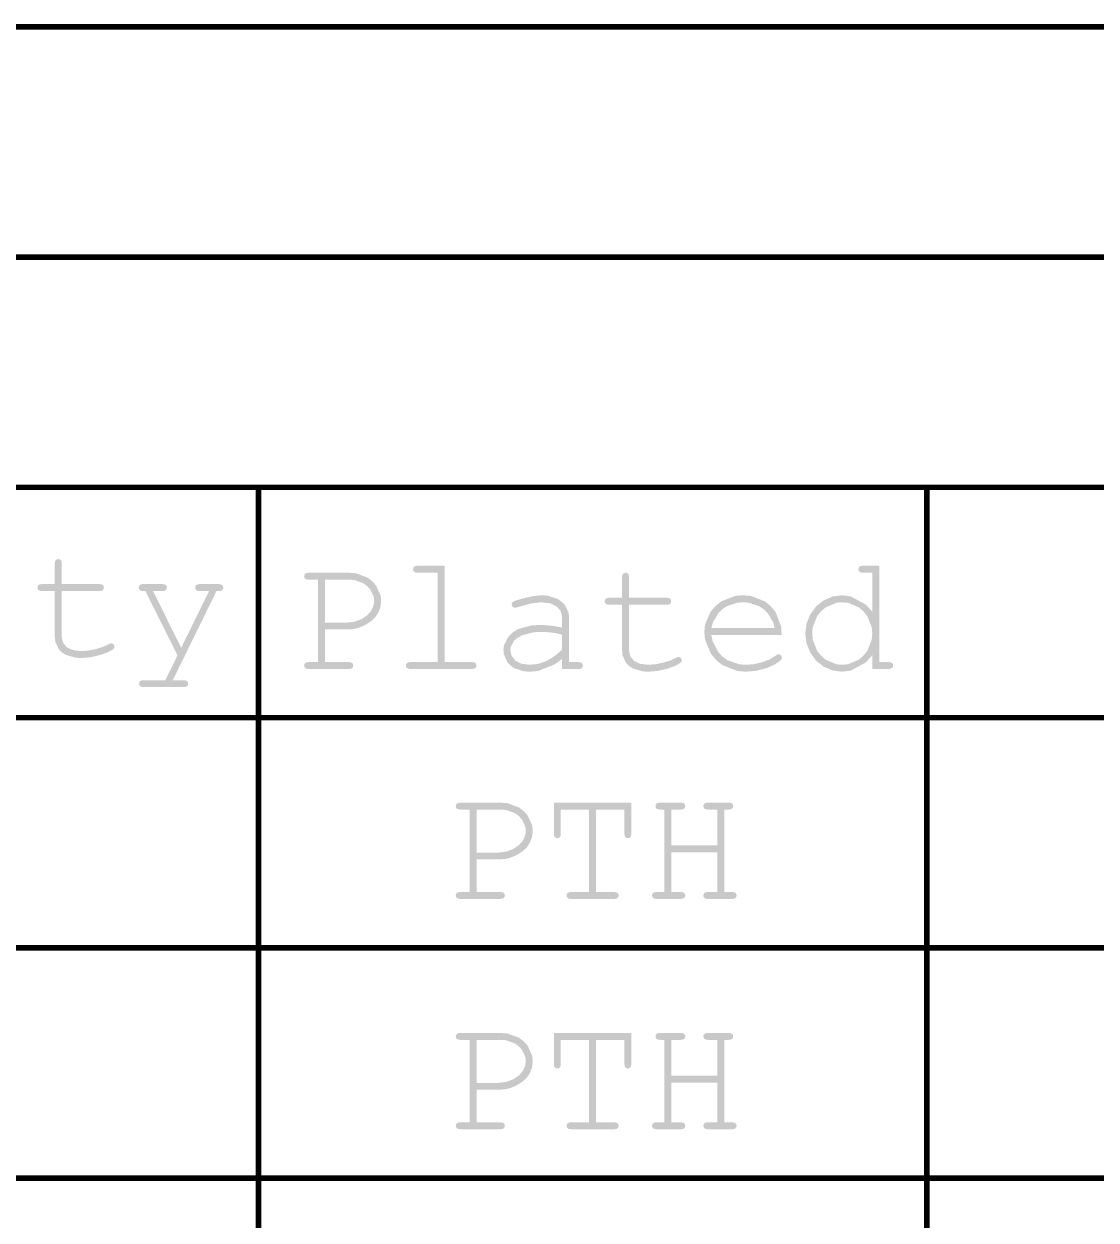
# Model space of a CAD drawing. Extents: x -3 to 268, y -4 to 76.
# Drawn here: x 150.25 to 169.34, y 54.39 to 75.69 of the extents above; entities that cross this region are included whole.
import ezdxf

# ---------------------------------------------------------------- set-up
doc = ezdxf.new("R2010")
doc.units = 0
doc.layers.add('DRILL_SYMBOLS', color=255, linetype='CONTINUOUS')

msp = doc.modelspace()

# ---------------------------------------------------------------- hatches: boundary and pattern name
at = {"layer": 'DRILL_SYMBOLS'}
for points in [[(150.924972, 65.715501), (151.592941, 65.715501), (151.630661, 65.711107), (151.655929, 65.697923), (151.670212, 65.677781), (151.674972, 65.652513), (151.670212, 65.628343), (151.655929, 65.608568), (151.630661, 65.595384), (151.592941, 65.590989), (150.924972, 65.590989), (150.924972, 64.772142), (150.946396, 64.673997), (151.010666, 64.593431), (151.116317, 64.539598), (151.261886, 64.521654), (151.391525, 64.530992), (151.531418, 64.559007), (151.660324, 64.598741), (151.757004, 64.643236), (151.783737, 64.657518), (151.805343, 64.662279), (151.827316, 64.657701), (151.846359, 64.643968), (151.859543, 64.624009), (151.863937, 64.600755), (151.859176, 64.579515), (151.844894, 64.559739), (151.764511, 64.509385), (151.617111, 64.455003), (151.440048, 64.412723), (151.270675, 64.39863), (151.168503, 64.404945), (150.997116, 64.455471), (150.927902, 64.499681), (150.872146, 64.554613), (150.808426, 64.690843), (150.800461, 64.772142), (150.800461, 65.590989), (150.57341, 65.590989), (150.53569, 65.595384), (150.510421, 65.608568), (150.496139, 65.628709), (150.491379, 65.653978), (150.496139, 65.678148), (150.510421, 65.697923), (150.53569, 65.711107), (150.57341, 65.715501), (150.800461, 65.715501), (150.800461, 66.078782), (150.804855, 66.116502), (150.818039, 66.141771), (150.837814, 66.156053), (150.861984, 66.160814), (150.887253, 66.156053), (150.907394, 66.141771), (150.920578, 66.116502), (150.924972, 66.078782)], [(157.740791, 66.042161), (157.740791, 64.326829), (158.224189, 64.326829), (158.263008, 64.322618), (158.288642, 64.309984), (158.302925, 64.290391), (158.307685, 64.265306), (158.302925, 64.241136), (158.288642, 64.221361), (158.263008, 64.208177), (158.224189, 64.203783), (157.134346, 64.203783), (157.096626, 64.208177), (157.071357, 64.221361), (157.057075, 64.241136), (157.052314, 64.265306), (157.057075, 64.290391), (157.071357, 64.309984), (157.096626, 64.322618), (157.134346, 64.326829), (157.617744, 64.326829), (157.617744, 65.91765), (157.263252, 65.91765), (157.225349, 65.922044), (157.199531, 65.935228), (157.1847, 65.955369), (157.179756, 65.980638), (157.184516, 66.004808), (157.198799, 66.024583), (157.224433, 66.037767), (157.263252, 66.042161)], [(165.48249, 66.042161), (165.48249, 64.326829), (165.646553, 64.326829), (165.685371, 64.322618), (165.711006, 64.309984), (165.725288, 64.290391), (165.730049, 64.265306), (165.725288, 64.241136), (165.711006, 64.221361), (165.685371, 64.208177), (165.646553, 64.203783), (165.357978, 64.203783), (165.357978, 64.83513), (165.348091, 64.94774), (165.268989, 65.145494), (165.199775, 65.230638), (165.11692, 65.301134), (164.928688, 65.3817), (164.82331, 65.391771), (164.717292, 65.3817), (164.528327, 65.301134), (164.445381, 65.230638), (164.376167, 65.145494), (164.297065, 64.94774), (164.287178, 64.83513), (164.297065, 64.723115), (164.376167, 64.525728), (164.445381, 64.440355), (164.528327, 64.369539), (164.717292, 64.288606), (164.82331, 64.27849), (164.928688, 64.288606), (165.11692, 64.369539), (165.199775, 64.440355), (165.268989, 64.525728), (165.348091, 64.723115), (165.357978, 64.83513), (165.357978, 64.448411), (165.243812, 64.320248), (164.972084, 64.173775), (164.814521, 64.155466), (164.651008, 64.177616), (164.494453, 64.244066), (164.35749, 64.351549), (164.252754, 64.496751), (164.186286, 64.663377), (164.164131, 64.83513), (164.186286, 65.007799), (164.252754, 65.174241), (164.35749, 65.319078), (164.494453, 65.426927), (164.651374, 65.493944), (164.815986, 65.516283), (164.97071, 65.497972), (165.241706, 65.351488), (165.357978, 65.223314), (165.357978, 65.91765), (165.193916, 65.91765), (165.155097, 65.922044), (165.129463, 65.935228), (165.11518, 65.955369), (165.11042, 65.980638), (165.11518, 66.004808), (165.129463, 66.024583), (165.155097, 66.037767), (165.193916, 66.042161)], [(155.610908, 64.906908), (155.610908, 64.326829), (156.032783, 64.326829), (156.070503, 64.322618), (156.095771, 64.309984), (156.110054, 64.290391), (156.114814, 64.265306), (156.110054, 64.241136), (156.095771, 64.221361), (156.070503, 64.208177), (156.032783, 64.203783), (155.322334, 64.203783), (155.284614, 64.208177), (155.259346, 64.221361), (155.245063, 64.241136), (155.240303, 64.265306), (155.245063, 64.290391), (155.259346, 64.309984), (155.284614, 64.322618), (155.322334, 64.326829), (155.487861, 64.326829), (155.487861, 65.794603), (155.322334, 65.794603), (155.284614, 65.798814), (155.259346, 65.811449), (155.245063, 65.831041), (155.240303, 65.856126), (155.245063, 65.881212), (155.259346, 65.900804), (155.284614, 65.913438), (155.322334, 65.91765), (156.037178, 65.91765), (156.158073, 65.908311), (156.364982, 65.833604), (156.450996, 65.768236), (156.521171, 65.690324), (156.601371, 65.515275), (156.611396, 65.418138), (156.598396, 65.305345), (156.559394, 65.204271), (156.502082, 65.11931), (156.43415, 65.054857), (156.322456, 64.983812), (156.207099, 64.93474), (156.111885, 64.913866), (155.996162, 64.906908), (155.610908, 65.029954), (156.003486, 65.029954), (156.135505, 65.045152), (156.259101, 65.090745), (156.362373, 65.158311), (156.433418, 65.239427), (156.474616, 65.32805), (156.488349, 65.418138), (156.480567, 65.488817), (156.418312, 65.619188), (156.363838, 65.67888), (156.297462, 65.729509), (156.139991, 65.78737), (156.048896, 65.794603), (155.610908, 65.794603), (155.610908, 65.029954), (155.996162, 64.906908)], [(161.026435, 65.472337), (161.694404, 65.472337), (161.732124, 65.467943), (161.757392, 65.454759), (161.771675, 65.434617), (161.776435, 65.409349), (161.771675, 65.385179), (161.757392, 65.365404), (161.732124, 65.35222), (161.694404, 65.347825), (161.026435, 65.347825), (161.026435, 64.528978), (161.047859, 64.430833), (161.112129, 64.350267), (161.217781, 64.296434), (161.363349, 64.27849), (161.492988, 64.287828), (161.632881, 64.315843), (161.761787, 64.355577), (161.858467, 64.400072), (161.8852, 64.414354), (161.906806, 64.419115), (161.928779, 64.414537), (161.947822, 64.400804), (161.961006, 64.380845), (161.9654, 64.357591), (161.960639, 64.336351), (161.946357, 64.316575), (161.865974, 64.266221), (161.718574, 64.211839), (161.541511, 64.169559), (161.372138, 64.155466), (161.269966, 64.161781), (161.098579, 64.212307), (161.029365, 64.256517), (160.973609, 64.311449), (160.909889, 64.447679), (160.901924, 64.528978), (160.901924, 65.347825), (160.674873, 65.347825), (160.637153, 65.35222), (160.611885, 65.365404), (160.597602, 65.385545), (160.592842, 65.410814), (160.597602, 65.434984), (160.611885, 65.454759), (160.637153, 65.467943), (160.674873, 65.472337), (160.901924, 65.472337), (160.901924, 65.835618), (160.906318, 65.873338), (160.919502, 65.898607), (160.939277, 65.912889), (160.963447, 65.91765), (160.988716, 65.912889), (161.008857, 65.898607), (161.022041, 65.873338), (161.026435, 65.835618)], [(152.986007, 64.446947), (152.414718, 65.590989), (152.378097, 65.590989), (152.340378, 65.595384), (152.315109, 65.608568), (152.300827, 65.628343), (152.296066, 65.652513), (152.298446, 65.67064), (152.305587, 65.686937), (152.316574, 65.70012), (152.33049, 65.708909), (152.350082, 65.713853), (152.378097, 65.715501), (152.715011, 65.715501), (152.752731, 65.711107), (152.778, 65.697923), (152.792282, 65.677781), (152.797043, 65.652513), (152.792282, 65.628343), (152.778, 65.608568), (152.752731, 65.595384), (152.715011, 65.590989), (152.549484, 65.590989), (153.051925, 64.581712), (153.547043, 65.590989), (153.381515, 65.590989), (153.343795, 65.595384), (153.318527, 65.608568), (153.304245, 65.628709), (153.299484, 65.653978), (153.304245, 65.678148), (153.318527, 65.697923), (153.343795, 65.711107), (153.381515, 65.715501), (153.716964, 65.715501), (153.755783, 65.711107), (153.781418, 65.697923), (153.7957, 65.677781), (153.800461, 65.652513), (153.797531, 65.634202), (153.788742, 65.617357), (153.776291, 65.60399), (153.762375, 65.596116), (153.734543, 65.592271), (153.680343, 65.590989), (152.901046, 64.004587), (153.092941, 64.004587), (153.130661, 64.000375), (153.155929, 63.987741), (153.170212, 63.968149), (153.174972, 63.943063), (153.170212, 63.918893), (153.155929, 63.899118), (153.130661, 63.885934), (153.092941, 63.88154), (152.383957, 63.88154), (152.346237, 63.885751), (152.320968, 63.898385), (152.306686, 63.917978), (152.301925, 63.943063), (152.306686, 63.968149), (152.320968, 63.987741), (152.346237, 64.000375), (152.383957, 64.004587), (152.769211, 64.004587)], [(159.832588, 64.203783), (159.832588, 64.381029), (159.696266, 64.282345), (159.409889, 64.169563), (159.259834, 64.155466), (159.155281, 64.162468), (158.982429, 64.218487), (158.914131, 64.267503), (158.859657, 64.326692), (158.797401, 64.464021), (158.789619, 64.542161), (158.799873, 64.628679), (158.881904, 64.784685), (158.953681, 64.854173), (159.045143, 64.912492), (159.284645, 64.979143), (159.432685, 64.987474), (159.521308, 64.984727), (159.617256, 64.976488), (159.720893, 64.962388), (159.832588, 64.942064), (159.832588, 65.141283), (159.80915, 65.235765), (159.738838, 65.317064), (159.62165, 65.373094), (159.457588, 65.391771), (159.285102, 65.370897), (159.054756, 65.308275), (159.016304, 65.297288), (158.994697, 65.293626), (158.972908, 65.298021), (158.954414, 65.311204), (158.94178, 65.33098), (158.937568, 65.35515), (158.94123, 65.377489), (158.952217, 65.3947), (159.003852, 65.420701), (159.117744, 65.454759), (159.318428, 65.500902), (159.463447, 65.516283), (159.573493, 65.509096), (159.755134, 65.4516), (159.826728, 65.401292), (159.883766, 65.34192), (159.948951, 65.211915), (159.957099, 65.141283), (159.957099, 64.326829), (159.832588, 64.816087), (159.743598, 64.837694), (159.649482, 64.852708), (159.550239, 64.861497), (159.445869, 64.864427), (159.31916, 64.857194), (159.109687, 64.799333), (159.026924, 64.748704), (158.976936, 64.703386), (158.919807, 64.600114), (158.912666, 64.542161), (158.934455, 64.439622), (158.999824, 64.354661), (159.106941, 64.297533), (159.253974, 64.27849), (159.407966, 64.29442), (159.550605, 64.34221), (159.689582, 64.424791), (159.832588, 64.545091), (159.832588, 64.816087), (159.957099, 64.326829), (160.121162, 64.326829), (160.15998, 64.322618), (160.185615, 64.309984), (160.199897, 64.290391), (160.204658, 64.265306), (160.199897, 64.241136), (160.185615, 64.221361), (160.15998, 64.208177), (160.121162, 64.203783)], [(163.745185, 64.808763), (162.491279, 64.808763), (162.515861, 64.695192), (162.615837, 64.502931), (162.69123, 64.424241), (162.780082, 64.360475), (162.987724, 64.287599), (163.106513, 64.27849), (163.247505, 64.289842), (163.395088, 64.3239), (163.532051, 64.376634), (163.641181, 64.444017), (163.667182, 64.460496), (163.689521, 64.46599), (163.711494, 64.461412), (163.730537, 64.447679), (163.743721, 64.42772), (163.748115, 64.404466), (163.742256, 64.37993), (163.724678, 64.356126), (163.627082, 64.285264), (163.474922, 64.219163), (163.293098, 64.17139), (163.106513, 64.155466), (162.954856, 64.168419), (162.690818, 64.272045), (162.578437, 64.362718), (162.485832, 64.471803), (162.379997, 64.722658), (162.366767, 64.864427), (162.379173, 64.993699), (162.478416, 65.22368), (162.565254, 65.324388), (162.670402, 65.408342), (162.91613, 65.504289), (163.056709, 65.516283), (163.200904, 65.503969), (163.449195, 65.405458), (163.553291, 65.319261), (163.638343, 65.213472), (163.620674, 64.933275), (163.594902, 65.030321), (163.498588, 65.195848), (163.428047, 65.264329), (163.346336, 65.320085), (163.160667, 65.383806), (163.056709, 65.391771), (162.952796, 65.383897), (162.767494, 65.320909), (162.686103, 65.265794), (162.615791, 65.197771), (162.519111, 65.031511), (162.492744, 64.933275), (163.620674, 64.933275), (163.638343, 65.213472), (163.734291, 64.958223)], [(158.311348, 60.8135), (158.311348, 60.233421), (158.733223, 60.233421), (158.770943, 60.22921), (158.796211, 60.216576), (158.810494, 60.196983), (158.815254, 60.171898), (158.810494, 60.147728), (158.796211, 60.127953), (158.770943, 60.114769), (158.733223, 60.110375), (158.022774, 60.110375), (157.985054, 60.114769), (157.959786, 60.127953), (157.945503, 60.147728), (157.940743, 60.171898), (157.945503, 60.196983), (157.959786, 60.216576), (157.985054, 60.22921), (158.022774, 60.233421), (158.188301, 60.233421), (158.188301, 61.701195), (158.022774, 61.701195), (157.985054, 61.705406), (157.959786, 61.718041), (157.945503, 61.737633), (157.940743, 61.762718), (157.945503, 61.787804), (157.959786, 61.807396), (157.985054, 61.82003), (158.022774, 61.824242), (158.737618, 61.824242), (158.858513, 61.814903), (159.065422, 61.740196), (159.151436, 61.674828), (159.221611, 61.596916), (159.301811, 61.421867), (159.311836, 61.32473), (159.298836, 61.211937), (159.259834, 61.110863), (159.202522, 61.025902), (159.13459, 60.961449), (159.022896, 60.890404), (158.907539, 60.841332), (158.812325, 60.820458), (158.696602, 60.8135), (158.311348, 60.936546), (158.703926, 60.936546), (158.835945, 60.951744), (158.959541, 60.997337), (159.062813, 61.064903), (159.133858, 61.146019), (159.175056, 61.234642), (159.188789, 61.32473), (159.181007, 61.395409), (159.118752, 61.52578), (159.064278, 61.585472), (158.997902, 61.636101), (158.840431, 61.693962), (158.749336, 61.701195), (158.311348, 61.701195), (158.311348, 60.936546), (158.696602, 60.8135)], [(160.439766, 61.701195), (160.439766, 60.233421), (160.759102, 60.233421), (160.796822, 60.22921), (160.82209, 60.216576), (160.836372, 60.196983), (160.841133, 60.171898), (160.836372, 60.147728), (160.82209, 60.127953), (160.796822, 60.114769), (160.759102, 60.110375), (159.995918, 60.110375), (159.958199, 60.114769), (159.93293, 60.127953), (159.918648, 60.147728), (159.913887, 60.171898), (159.918648, 60.196983), (159.93293, 60.216576), (159.958199, 60.22921), (159.995918, 60.233421), (160.315254, 60.233421), (160.315254, 61.701195), (159.811348, 61.701195), (159.811348, 61.274925), (159.807137, 61.236107), (159.794502, 61.210472), (159.77491, 61.19619), (159.749825, 61.191429), (159.725655, 61.19619), (159.705879, 61.210472), (159.692696, 61.236107), (159.688301, 61.274925), (159.688301, 61.824242), (161.066719, 61.824242), (161.066719, 61.274925), (161.062508, 61.236107), (161.049873, 61.210472), (161.030281, 61.19619), (161.005196, 61.191429), (160.98011, 61.19619), (160.960518, 61.210472), (160.947884, 61.236107), (160.943672, 61.274925), (160.943672, 61.701195)], [(162.596016, 60.939476), (161.780098, 60.939476), (161.780098, 60.233421), (161.945625, 60.233421), (161.983345, 60.22921), (162.008614, 60.216576), (162.022896, 60.196983), (162.027657, 60.171898), (162.022896, 60.147728), (162.008614, 60.127953), (161.983345, 60.114769), (161.945625, 60.110375), (161.517891, 60.110375), (161.480171, 60.114769), (161.454903, 60.127953), (161.44062, 60.147728), (161.43586, 60.171898), (161.44062, 60.196983), (161.454903, 60.216576), (161.480171, 60.22921), (161.517891, 60.233421), (161.657051, 60.233421), (161.657051, 61.701195), (161.580879, 61.701195), (161.542061, 61.705406), (161.516426, 61.718041), (161.502144, 61.737633), (161.497383, 61.762718), (161.502144, 61.787804), (161.516426, 61.807396), (161.542061, 61.82003), (161.580879, 61.824242), (161.945625, 61.824242), (161.983345, 61.82003), (162.008614, 61.807396), (162.022896, 61.787804), (162.027657, 61.762718), (162.022896, 61.737633), (162.008614, 61.718041), (161.983345, 61.705406), (161.945625, 61.701195), (161.780098, 61.701195), (161.780098, 61.062523), (162.596016, 61.062523), (162.596016, 61.701195), (162.431953, 61.701195), (162.394234, 61.705406), (162.368965, 61.718041), (162.354683, 61.737633), (162.349922, 61.762718), (162.3545, 61.787804), (162.368233, 61.807396), (162.393318, 61.82003), (162.431953, 61.824242), (162.7967, 61.824242), (162.835518, 61.82003), (162.861153, 61.807396), (162.875435, 61.787804), (162.880196, 61.762718), (162.875435, 61.737633), (162.861153, 61.718041), (162.835518, 61.705406), (162.7967, 61.701195), (162.720528, 61.701195), (162.720528, 60.233421), (162.859688, 60.233421), (162.897408, 60.22921), (162.922676, 60.216576), (162.936958, 60.196983), (162.941719, 60.171898), (162.936958, 60.147728), (162.922676, 60.127953), (162.897408, 60.114769), (162.859688, 60.110375), (162.431953, 60.110375), (162.394234, 60.114769), (162.368965, 60.127953), (162.354683, 60.147728), (162.349922, 60.171898), (162.3545, 60.196983), (162.368233, 60.216576), (162.393318, 60.22921), (162.431953, 60.233421), (162.596016, 60.233421)], [(158.311348, 56.7135), (158.311348, 56.133421), (158.733223, 56.133421), (158.770943, 56.12921), (158.796211, 56.116576), (158.810494, 56.096983), (158.815254, 56.071898), (158.810494, 56.047728), (158.796211, 56.027953), (158.770943, 56.014769), (158.733223, 56.010375), (158.022774, 56.010375), (157.985054, 56.014769), (157.959786, 56.027953), (157.945503, 56.047728), (157.940743, 56.071898), (157.945503, 56.096983), (157.959786, 56.116576), (157.985054, 56.12921), (158.022774, 56.133421), (158.188301, 56.133421), (158.188301, 57.601195), (158.022774, 57.601195), (157.985054, 57.605406), (157.959786, 57.618041), (157.945503, 57.637633), (157.940743, 57.662718), (157.945503, 57.687804), (157.959786, 57.707396), (157.985054, 57.72003), (158.022774, 57.724242), (158.737618, 57.724242), (158.858513, 57.714903), (159.065422, 57.640196), (159.151436, 57.574828), (159.221611, 57.496916), (159.301811, 57.321867), (159.311836, 57.22473), (159.298836, 57.111937), (159.259834, 57.010863), (159.202522, 56.925902), (159.13459, 56.861449), (159.022896, 56.790404), (158.907539, 56.741332), (158.812325, 56.720458), (158.696602, 56.7135), (158.311348, 56.836546), (158.703926, 56.836546), (158.835945, 56.851744), (158.959541, 56.897337), (159.062813, 56.964903), (159.133858, 57.046019), (159.175056, 57.134642), (159.188789, 57.22473), (159.181007, 57.295409), (159.118752, 57.42578), (159.064278, 57.485472), (158.997902, 57.536101), (158.840431, 57.593962), (158.749336, 57.601195), (158.311348, 57.601195), (158.311348, 56.836546), (158.696602, 56.7135)], [(160.439766, 57.601195), (160.439766, 56.133421), (160.759102, 56.133421), (160.796822, 56.12921), (160.82209, 56.116576), (160.836372, 56.096983), (160.841133, 56.071898), (160.836372, 56.047728), (160.82209, 56.027953), (160.796822, 56.014769), (160.759102, 56.010375), (159.995918, 56.010375), (159.958199, 56.014769), (159.93293, 56.027953), (159.918648, 56.047728), (159.913887, 56.071898), (159.918648, 56.096983), (159.93293, 56.116576), (159.958199, 56.12921), (159.995918, 56.133421), (160.315254, 56.133421), (160.315254, 57.601195), (159.811348, 57.601195), (159.811348, 57.174925), (159.807137, 57.136107), (159.794502, 57.110472), (159.77491, 57.09619), (159.749825, 57.091429), (159.725655, 57.09619), (159.705879, 57.110472), (159.692696, 57.136107), (159.688301, 57.174925), (159.688301, 57.724242), (161.066719, 57.724242), (161.066719, 57.174925), (161.062508, 57.136107), (161.049873, 57.110472), (161.030281, 57.09619), (161.005196, 57.091429), (160.98011, 57.09619), (160.960518, 57.110472), (160.947884, 57.136107), (160.943672, 57.174925), (160.943672, 57.601195)], [(162.596016, 56.839476), (161.780098, 56.839476), (161.780098, 56.133421), (161.945625, 56.133421), (161.983345, 56.12921), (162.008614, 56.116576), (162.022896, 56.096983), (162.027657, 56.071898), (162.022896, 56.047728), (162.008614, 56.027953), (161.983345, 56.014769), (161.945625, 56.010375), (161.517891, 56.010375), (161.480171, 56.014769), (161.454903, 56.027953), (161.44062, 56.047728), (161.43586, 56.071898), (161.44062, 56.096983), (161.454903, 56.116576), (161.480171, 56.12921), (161.517891, 56.133421), (161.657051, 56.133421), (161.657051, 57.601195), (161.580879, 57.601195), (161.542061, 57.605406), (161.516426, 57.618041), (161.502144, 57.637633), (161.497383, 57.662718), (161.502144, 57.687804), (161.516426, 57.707396), (161.542061, 57.72003), (161.580879, 57.724242), (161.945625, 57.724242), (161.983345, 57.72003), (162.008614, 57.707396), (162.022896, 57.687804), (162.027657, 57.662718), (162.022896, 57.637633), (162.008614, 57.618041), (161.983345, 57.605406), (161.945625, 57.601195), (161.780098, 57.601195), (161.780098, 56.962523), (162.596016, 56.962523), (162.596016, 57.601195), (162.431953, 57.601195), (162.394234, 57.605406), (162.368965, 57.618041), (162.354683, 57.637633), (162.349922, 57.662718), (162.3545, 57.687804), (162.368233, 57.707396), (162.393318, 57.72003), (162.431953, 57.724242), (162.7967, 57.724242), (162.835518, 57.72003), (162.861153, 57.707396), (162.875435, 57.687804), (162.880196, 57.662718), (162.875435, 57.637633), (162.861153, 57.618041), (162.835518, 57.605406), (162.7967, 57.601195), (162.720528, 57.601195), (162.720528, 56.133421), (162.859688, 56.133421), (162.897408, 56.12921), (162.922676, 56.116576), (162.936958, 56.096983), (162.941719, 56.071898), (162.936958, 56.047728), (162.922676, 56.027953), (162.897408, 56.014769), (162.859688, 56.010375), (162.431953, 56.010375), (162.394234, 56.014769), (162.368965, 56.027953), (162.354683, 56.047728), (162.349922, 56.071898), (162.3545, 56.096983), (162.368233, 56.116576), (162.393318, 56.12921), (162.431953, 56.133421), (162.596016, 56.133421)]]:
    msp.add_hatch(color=7, dxfattribs=at).paths.add_polyline_path(points)

# ---------------------------------------------------------------- linework, layer by layer
at = {"layer": 'DRILL_SYMBOLS', "color": 7}
for points, const_width in [([(267.529853, 75.637377), (110.923999, 75.637377)], 0.1), ([(110.923999, 71.537377), (267.529853, 71.537377)], 0.1), ([(110.923999, 67.437377), (267.529853, 67.437377)], 0.1), ([(154.428097, 67.437377), (154.428097, 30.537377)], 0.1), ([(166.329853, 67.437377), (166.329853, 30.537377)], 0.1), ([(150.924972, 65.715501), (151.592941, 65.715501), (151.630661, 65.711107), (151.655929, 65.697923), (151.670212, 65.677781), (151.674972, 65.652513), (151.670212, 65.628343), (151.655929, 65.608568), (151.630661, 65.595384), (151.592941, 65.590989), (150.924972, 65.590989), (150.924972, 64.772142), (150.946396, 64.673997), (151.010666, 64.593431), (151.116317, 64.539598), (151.261886, 64.521654), (151.391525, 64.530992), (151.531418, 64.559007), (151.660324, 64.598741), (151.757004, 64.643236), (151.783737, 64.657518), (151.805343, 64.662279), (151.827316, 64.657701), (151.846359, 64.643968), (151.859543, 64.624009), (151.863937, 64.600755), (151.859176, 64.579515), (151.844894, 64.559739), (151.764511, 64.509385), (151.617111, 64.455003), (151.440048, 64.412723), (151.270675, 64.39863), (151.168503, 64.404945), (150.997116, 64.455471), (150.927902, 64.499681), (150.872146, 64.554613), (150.808426, 64.690843), (150.800461, 64.772142), (150.800461, 65.590989), (150.57341, 65.590989), (150.53569, 65.595384), (150.510421, 65.608568), (150.496139, 65.628709), (150.491379, 65.653978), (150.496139, 65.678148), (150.510421, 65.697923), (150.53569, 65.711107), (150.57341, 65.715501), (150.800461, 65.715501), (150.800461, 66.078782), (150.804855, 66.116502), (150.818039, 66.141771), (150.837814, 66.156053), (150.861984, 66.160814), (150.887253, 66.156053), (150.907394, 66.141771), (150.920578, 66.116502), (150.924972, 66.078782), (150.924972, 65.715501)], 0.000001), ([(157.740791, 66.042161), (157.740791, 64.326829), (158.224189, 64.326829), (158.263008, 64.322618), (158.288642, 64.309984), (158.302925, 64.290391), (158.307685, 64.265306), (158.302925, 64.241136), (158.288642, 64.221361), (158.263008, 64.208177), (158.224189, 64.203783), (157.134346, 64.203783), (157.096626, 64.208177), (157.071357, 64.221361), (157.057075, 64.241136), (157.052314, 64.265306), (157.057075, 64.290391), (157.071357, 64.309984), (157.096626, 64.322618), (157.134346, 64.326829), (157.617744, 64.326829), (157.617744, 65.91765), (157.263252, 65.91765), (157.225349, 65.922044), (157.199531, 65.935228), (157.1847, 65.955369), (157.179756, 65.980638), (157.184516, 66.004808), (157.198799, 66.024583), (157.224433, 66.037767), (157.263252, 66.042161), (157.740791, 66.042161)], 0.000001), ([(165.48249, 66.042161), (165.48249, 64.326829), (165.646553, 64.326829), (165.685371, 64.322618), (165.711006, 64.309984), (165.725288, 64.290391), (165.730049, 64.265306), (165.725288, 64.241136), (165.711006, 64.221361), (165.685371, 64.208177), (165.646553, 64.203783), (165.357978, 64.203783), (165.357978, 64.83513), (165.348091, 64.94774), (165.268989, 65.145494), (165.199775, 65.230638), (165.11692, 65.301134), (164.928688, 65.3817), (164.82331, 65.391771), (164.717292, 65.3817), (164.528327, 65.301134), (164.445381, 65.230638), (164.376167, 65.145494), (164.297065, 64.94774), (164.287178, 64.83513), (164.297065, 64.723115), (164.376167, 64.525728), (164.445381, 64.440355), (164.528327, 64.369539), (164.717292, 64.288606), (164.82331, 64.27849), (164.928688, 64.288606), (165.11692, 64.369539), (165.199775, 64.440355), (165.268989, 64.525728), (165.348091, 64.723115), (165.357978, 64.83513), (165.357978, 64.448411), (165.243812, 64.320248), (164.972084, 64.173775), (164.814521, 64.155466), (164.651008, 64.177616), (164.494453, 64.244066), (164.35749, 64.351549), (164.252754, 64.496751), (164.186286, 64.663377), (164.164131, 64.83513), (164.186286, 65.007799), (164.252754, 65.174241), (164.35749, 65.319078), (164.494453, 65.426927), (164.651374, 65.493944), (164.815986, 65.516283), (164.97071, 65.497972), (165.241706, 65.351488), (165.357978, 65.223314), (165.357978, 65.91765), (165.193916, 65.91765), (165.155097, 65.922044), (165.129463, 65.935228), (165.11518, 65.955369), (165.11042, 65.980638), (165.11518, 66.004808), (165.129463, 66.024583), (165.155097, 66.037767), (165.193916, 66.042161), (165.48249, 66.042161)], 0.000001), ([(155.610908, 64.906908), (155.610908, 64.326829), (156.032783, 64.326829), (156.070503, 64.322618), (156.095771, 64.309984), (156.110054, 64.290391), (156.114814, 64.265306), (156.110054, 64.241136), (156.095771, 64.221361), (156.070503, 64.208177), (156.032783, 64.203783), (155.322334, 64.203783), (155.284614, 64.208177), (155.259346, 64.221361), (155.245063, 64.241136), (155.240303, 64.265306), (155.245063, 64.290391), (155.259346, 64.309984), (155.284614, 64.322618), (155.322334, 64.326829), (155.487861, 64.326829), (155.487861, 65.794603), (155.322334, 65.794603), (155.284614, 65.798814), (155.259346, 65.811449), (155.245063, 65.831041), (155.240303, 65.856126), (155.245063, 65.881212), (155.259346, 65.900804), (155.284614, 65.913438), (155.322334, 65.91765), (156.037178, 65.91765), (156.158073, 65.908311), (156.364982, 65.833604), (156.450996, 65.768236), (156.521171, 65.690324), (156.601371, 65.515275), (156.611396, 65.418138), (156.598396, 65.305345), (156.559394, 65.204271), (156.502082, 65.11931), (156.43415, 65.054857), (156.322456, 64.983812), (156.207099, 64.93474), (156.111885, 64.913866), (155.996162, 64.906908), (155.610908, 65.029954), (156.003486, 65.029954), (156.135505, 65.045152), (156.259101, 65.090745), (156.362373, 65.158311), (156.433418, 65.239427), (156.474616, 65.32805), (156.488349, 65.418138), (156.480567, 65.488817), (156.418312, 65.619188), (156.363838, 65.67888), (156.297462, 65.729509), (156.139991, 65.78737), (156.048896, 65.794603), (155.610908, 65.794603), (155.610908, 65.029954), (155.996162, 64.906908), (155.610908, 64.906908)], 0.000001), ([(161.026435, 65.472337), (161.694404, 65.472337), (161.732124, 65.467943), (161.757392, 65.454759), (161.771675, 65.434617), (161.776435, 65.409349), (161.771675, 65.385179), (161.757392, 65.365404), (161.732124, 65.35222), (161.694404, 65.347825), (161.026435, 65.347825), (161.026435, 64.528978), (161.047859, 64.430833), (161.112129, 64.350267), (161.217781, 64.296434), (161.363349, 64.27849), (161.492988, 64.287828), (161.632881, 64.315843), (161.761787, 64.355577), (161.858467, 64.400072), (161.8852, 64.414354), (161.906806, 64.419115), (161.928779, 64.414537), (161.947822, 64.400804), (161.961006, 64.380845), (161.9654, 64.357591), (161.960639, 64.336351), (161.946357, 64.316575), (161.865974, 64.266221), (161.718574, 64.211839), (161.541511, 64.169559), (161.372138, 64.155466), (161.269966, 64.161781), (161.098579, 64.212307), (161.029365, 64.256517), (160.973609, 64.311449), (160.909889, 64.447679), (160.901924, 64.528978), (160.901924, 65.347825), (160.674873, 65.347825), (160.637153, 65.35222), (160.611885, 65.365404), (160.597602, 65.385545), (160.592842, 65.410814), (160.597602, 65.434984), (160.611885, 65.454759), (160.637153, 65.467943), (160.674873, 65.472337), (160.901924, 65.472337), (160.901924, 65.835618), (160.906318, 65.873338), (160.919502, 65.898607), (160.939277, 65.912889), (160.963447, 65.91765), (160.988716, 65.912889), (161.008857, 65.898607), (161.022041, 65.873338), (161.026435, 65.835618), (161.026435, 65.472337)], 0.000001), ([(152.986007, 64.446947), (152.414718, 65.590989), (152.378097, 65.590989), (152.340378, 65.595384), (152.315109, 65.608568), (152.300827, 65.628343), (152.296066, 65.652513), (152.298446, 65.67064), (152.305587, 65.686937), (152.316574, 65.70012), (152.33049, 65.708909), (152.350082, 65.713853), (152.378097, 65.715501), (152.715011, 65.715501), (152.752731, 65.711107), (152.778, 65.697923), (152.792282, 65.677781), (152.797043, 65.652513), (152.792282, 65.628343), (152.778, 65.608568), (152.752731, 65.595384), (152.715011, 65.590989), (152.549484, 65.590989), (153.051925, 64.581712), (153.547043, 65.590989), (153.381515, 65.590989), (153.343795, 65.595384), (153.318527, 65.608568), (153.304245, 65.628709), (153.299484, 65.653978), (153.304245, 65.678148), (153.318527, 65.697923), (153.343795, 65.711107), (153.381515, 65.715501), (153.716964, 65.715501), (153.755783, 65.711107), (153.781418, 65.697923), (153.7957, 65.677781), (153.800461, 65.652513), (153.797531, 65.634202), (153.788742, 65.617357), (153.776291, 65.60399), (153.762375, 65.596116), (153.734543, 65.592271), (153.680343, 65.590989), (152.901046, 64.004587), (153.092941, 64.004587), (153.130661, 64.000375), (153.155929, 63.987741), (153.170212, 63.968149), (153.174972, 63.943063), (153.170212, 63.918893), (153.155929, 63.899118), (153.130661, 63.885934), (153.092941, 63.88154), (152.383957, 63.88154), (152.346237, 63.885751), (152.320968, 63.898385), (152.306686, 63.917978), (152.301925, 63.943063), (152.306686, 63.968149), (152.320968, 63.987741), (152.346237, 64.000375), (152.383957, 64.004587), (152.769211, 64.004587), (152.986007, 64.446947)], 0.000001), ([(159.832588, 64.203783), (159.832588, 64.381029), (159.696266, 64.282345), (159.409889, 64.169563), (159.259834, 64.155466), (159.155281, 64.162468), (158.982429, 64.218487), (158.914131, 64.267503), (158.859657, 64.326692), (158.797401, 64.464021), (158.789619, 64.542161), (158.799873, 64.628679), (158.881904, 64.784685), (158.953681, 64.854173), (159.045143, 64.912492), (159.284645, 64.979143), (159.432685, 64.987474), (159.521308, 64.984727), (159.617256, 64.976488), (159.720893, 64.962388), (159.832588, 64.942064), (159.832588, 65.141283), (159.80915, 65.235765), (159.738838, 65.317064), (159.62165, 65.373094), (159.457588, 65.391771), (159.285102, 65.370897), (159.054756, 65.308275), (159.016304, 65.297288), (158.994697, 65.293626), (158.972908, 65.298021), (158.954414, 65.311204), (158.94178, 65.33098), (158.937568, 65.35515), (158.94123, 65.377489), (158.952217, 65.3947), (159.003852, 65.420701), (159.117744, 65.454759), (159.318428, 65.500902), (159.463447, 65.516283), (159.573493, 65.509096), (159.755134, 65.4516), (159.826728, 65.401292), (159.883766, 65.34192), (159.948951, 65.211915), (159.957099, 65.141283), (159.957099, 64.326829), (159.832588, 64.816087), (159.743598, 64.837694), (159.649482, 64.852708), (159.550239, 64.861497), (159.445869, 64.864427), (159.31916, 64.857194), (159.109687, 64.799333), (159.026924, 64.748704), (158.976936, 64.703386), (158.919807, 64.600114), (158.912666, 64.542161), (158.934455, 64.439622), (158.999824, 64.354661), (159.106941, 64.297533), (159.253974, 64.27849), (159.407966, 64.29442), (159.550605, 64.34221), (159.689582, 64.424791), (159.832588, 64.545091), (159.832588, 64.816087), (159.957099, 64.326829), (160.121162, 64.326829), (160.15998, 64.322618), (160.185615, 64.309984), (160.199897, 64.290391), (160.204658, 64.265306), (160.199897, 64.241136), (160.185615, 64.221361), (160.15998, 64.208177), (160.121162, 64.203783), (159.832588, 64.203783)], 0.000001), ([(163.745185, 64.808763), (162.491279, 64.808763), (162.515861, 64.695192), (162.615837, 64.502931), (162.69123, 64.424241), (162.780082, 64.360475), (162.987724, 64.287599), (163.106513, 64.27849), (163.247505, 64.289842), (163.395088, 64.3239), (163.532051, 64.376634), (163.641181, 64.444017), (163.667182, 64.460496), (163.689521, 64.46599), (163.711494, 64.461412), (163.730537, 64.447679), (163.743721, 64.42772), (163.748115, 64.404466), (163.742256, 64.37993), (163.724678, 64.356126), (163.627082, 64.285264), (163.474922, 64.219163), (163.293098, 64.17139), (163.106513, 64.155466), (162.954856, 64.168419), (162.690818, 64.272045), (162.578437, 64.362718), (162.485832, 64.471803), (162.379997, 64.722658), (162.366767, 64.864427), (162.379173, 64.993699), (162.478416, 65.22368), (162.565254, 65.324388), (162.670402, 65.408342), (162.91613, 65.504289), (163.056709, 65.516283), (163.200904, 65.503969), (163.449195, 65.405458), (163.553291, 65.319261), (163.638343, 65.213472), (163.620674, 64.933275), (163.594902, 65.030321), (163.498588, 65.195848), (163.428047, 65.264329), (163.346336, 65.320085), (163.160667, 65.383806), (163.056709, 65.391771), (162.952796, 65.383897), (162.767494, 65.320909), (162.686103, 65.265794), (162.615791, 65.197771), (162.519111, 65.031511), (162.492744, 64.933275), (163.620674, 64.933275), (163.638343, 65.213472), (163.734291, 64.958223), (163.745185, 64.808763)], 0.000001), ([(110.923999, 63.337377), (267.529853, 63.337377)], 0.1), ([(158.311348, 60.8135), (158.311348, 60.233421), (158.733223, 60.233421), (158.770943, 60.22921), (158.796211, 60.216576), (158.810494, 60.196983), (158.815254, 60.171898), (158.810494, 60.147728), (158.796211, 60.127953), (158.770943, 60.114769), (158.733223, 60.110375), (158.022774, 60.110375), (157.985054, 60.114769), (157.959786, 60.127953), (157.945503, 60.147728), (157.940743, 60.171898), (157.945503, 60.196983), (157.959786, 60.216576), (157.985054, 60.22921), (158.022774, 60.233421), (158.188301, 60.233421), (158.188301, 61.701195), (158.022774, 61.701195), (157.985054, 61.705406), (157.959786, 61.718041), (157.945503, 61.737633), (157.940743, 61.762718), (157.945503, 61.787804), (157.959786, 61.807396), (157.985054, 61.82003), (158.022774, 61.824242), (158.737618, 61.824242), (158.858513, 61.814903), (159.065422, 61.740196), (159.151436, 61.674828), (159.221611, 61.596916), (159.301811, 61.421867), (159.311836, 61.32473), (159.298836, 61.211937), (159.259834, 61.110863), (159.202522, 61.025902), (159.13459, 60.961449), (159.022896, 60.890404), (158.907539, 60.841332), (158.812325, 60.820458), (158.696602, 60.8135), (158.311348, 60.936546), (158.703926, 60.936546), (158.835945, 60.951744), (158.959541, 60.997337), (159.062813, 61.064903), (159.133858, 61.146019), (159.175056, 61.234642), (159.188789, 61.32473), (159.181007, 61.395409), (159.118752, 61.52578), (159.064278, 61.585472), (158.997902, 61.636101), (158.840431, 61.693962), (158.749336, 61.701195), (158.311348, 61.701195), (158.311348, 60.936546), (158.696602, 60.8135), (158.311348, 60.8135)], 0.000001), ([(160.439766, 61.701195), (160.439766, 60.233421), (160.759102, 60.233421), (160.796822, 60.22921), (160.82209, 60.216576), (160.836372, 60.196983), (160.841133, 60.171898), (160.836372, 60.147728), (160.82209, 60.127953), (160.796822, 60.114769), (160.759102, 60.110375), (159.995918, 60.110375), (159.958199, 60.114769), (159.93293, 60.127953), (159.918648, 60.147728), (159.913887, 60.171898), (159.918648, 60.196983), (159.93293, 60.216576), (159.958199, 60.22921), (159.995918, 60.233421), (160.315254, 60.233421), (160.315254, 61.701195), (159.811348, 61.701195), (159.811348, 61.274925), (159.807137, 61.236107), (159.794502, 61.210472), (159.77491, 61.19619), (159.749825, 61.191429), (159.725655, 61.19619), (159.705879, 61.210472), (159.692696, 61.236107), (159.688301, 61.274925), (159.688301, 61.824242), (161.066719, 61.824242), (161.066719, 61.274925), (161.062508, 61.236107), (161.049873, 61.210472), (161.030281, 61.19619), (161.005196, 61.191429), (160.98011, 61.19619), (160.960518, 61.210472), (160.947884, 61.236107), (160.943672, 61.274925), (160.943672, 61.701195), (160.439766, 61.701195)], 0.000001), ([(162.596016, 60.939476), (161.780098, 60.939476), (161.780098, 60.233421), (161.945625, 60.233421), (161.983345, 60.22921), (162.008614, 60.216576), (162.022896, 60.196983), (162.027657, 60.171898), (162.022896, 60.147728), (162.008614, 60.127953), (161.983345, 60.114769), (161.945625, 60.110375), (161.517891, 60.110375), (161.480171, 60.114769), (161.454903, 60.127953), (161.44062, 60.147728), (161.43586, 60.171898), (161.44062, 60.196983), (161.454903, 60.216576), (161.480171, 60.22921), (161.517891, 60.233421), (161.657051, 60.233421), (161.657051, 61.701195), (161.580879, 61.701195), (161.542061, 61.705406), (161.516426, 61.718041), (161.502144, 61.737633), (161.497383, 61.762718), (161.502144, 61.787804), (161.516426, 61.807396), (161.542061, 61.82003), (161.580879, 61.824242), (161.945625, 61.824242), (161.983345, 61.82003), (162.008614, 61.807396), (162.022896, 61.787804), (162.027657, 61.762718), (162.022896, 61.737633), (162.008614, 61.718041), (161.983345, 61.705406), (161.945625, 61.701195), (161.780098, 61.701195), (161.780098, 61.062523), (162.596016, 61.062523), (162.596016, 61.701195), (162.431953, 61.701195), (162.394234, 61.705406), (162.368965, 61.718041), (162.354683, 61.737633), (162.349922, 61.762718), (162.3545, 61.787804), (162.368233, 61.807396), (162.393318, 61.82003), (162.431953, 61.824242), (162.7967, 61.824242), (162.835518, 61.82003), (162.861153, 61.807396), (162.875435, 61.787804), (162.880196, 61.762718), (162.875435, 61.737633), (162.861153, 61.718041), (162.835518, 61.705406), (162.7967, 61.701195), (162.720528, 61.701195), (162.720528, 60.233421), (162.859688, 60.233421), (162.897408, 60.22921), (162.922676, 60.216576), (162.936958, 60.196983), (162.941719, 60.171898), (162.936958, 60.147728), (162.922676, 60.127953), (162.897408, 60.114769), (162.859688, 60.110375), (162.431953, 60.110375), (162.394234, 60.114769), (162.368965, 60.127953), (162.354683, 60.147728), (162.349922, 60.171898), (162.3545, 60.196983), (162.368233, 60.216576), (162.393318, 60.22921), (162.431953, 60.233421), (162.596016, 60.233421), (162.596016, 60.939476)], 0.000001), ([(110.923999, 59.237377), (267.529853, 59.237377)], 0.1), ([(158.311348, 56.7135), (158.311348, 56.133421), (158.733223, 56.133421), (158.770943, 56.12921), (158.796211, 56.116576), (158.810494, 56.096983), (158.815254, 56.071898), (158.810494, 56.047728), (158.796211, 56.027953), (158.770943, 56.014769), (158.733223, 56.010375), (158.022774, 56.010375), (157.985054, 56.014769), (157.959786, 56.027953), (157.945503, 56.047728), (157.940743, 56.071898), (157.945503, 56.096983), (157.959786, 56.116576), (157.985054, 56.12921), (158.022774, 56.133421), (158.188301, 56.133421), (158.188301, 57.601195), (158.022774, 57.601195), (157.985054, 57.605406), (157.959786, 57.618041), (157.945503, 57.637633), (157.940743, 57.662718), (157.945503, 57.687804), (157.959786, 57.707396), (157.985054, 57.72003), (158.022774, 57.724242), (158.737618, 57.724242), (158.858513, 57.714903), (159.065422, 57.640196), (159.151436, 57.574828), (159.221611, 57.496916), (159.301811, 57.321867), (159.311836, 57.22473), (159.298836, 57.111937), (159.259834, 57.010863), (159.202522, 56.925902), (159.13459, 56.861449), (159.022896, 56.790404), (158.907539, 56.741332), (158.812325, 56.720458), (158.696602, 56.7135), (158.311348, 56.836546), (158.703926, 56.836546), (158.835945, 56.851744), (158.959541, 56.897337), (159.062813, 56.964903), (159.133858, 57.046019), (159.175056, 57.134642), (159.188789, 57.22473), (159.181007, 57.295409), (159.118752, 57.42578), (159.064278, 57.485472), (158.997902, 57.536101), (158.840431, 57.593962), (158.749336, 57.601195), (158.311348, 57.601195), (158.311348, 56.836546), (158.696602, 56.7135), (158.311348, 56.7135)], 0.000001), ([(160.439766, 57.601195), (160.439766, 56.133421), (160.759102, 56.133421), (160.796822, 56.12921), (160.82209, 56.116576), (160.836372, 56.096983), (160.841133, 56.071898), (160.836372, 56.047728), (160.82209, 56.027953), (160.796822, 56.014769), (160.759102, 56.010375), (159.995918, 56.010375), (159.958199, 56.014769), (159.93293, 56.027953), (159.918648, 56.047728), (159.913887, 56.071898), (159.918648, 56.096983), (159.93293, 56.116576), (159.958199, 56.12921), (159.995918, 56.133421), (160.315254, 56.133421), (160.315254, 57.601195), (159.811348, 57.601195), (159.811348, 57.174925), (159.807137, 57.136107), (159.794502, 57.110472), (159.77491, 57.09619), (159.749825, 57.091429), (159.725655, 57.09619), (159.705879, 57.110472), (159.692696, 57.136107), (159.688301, 57.174925), (159.688301, 57.724242), (161.066719, 57.724242), (161.066719, 57.174925), (161.062508, 57.136107), (161.049873, 57.110472), (161.030281, 57.09619), (161.005196, 57.091429), (160.98011, 57.09619), (160.960518, 57.110472), (160.947884, 57.136107), (160.943672, 57.174925), (160.943672, 57.601195), (160.439766, 57.601195)], 0.000001), ([(162.596016, 56.839476), (161.780098, 56.839476), (161.780098, 56.133421), (161.945625, 56.133421), (161.983345, 56.12921), (162.008614, 56.116576), (162.022896, 56.096983), (162.027657, 56.071898), (162.022896, 56.047728), (162.008614, 56.027953), (161.983345, 56.014769), (161.945625, 56.010375), (161.517891, 56.010375), (161.480171, 56.014769), (161.454903, 56.027953), (161.44062, 56.047728), (161.43586, 56.071898), (161.44062, 56.096983), (161.454903, 56.116576), (161.480171, 56.12921), (161.517891, 56.133421), (161.657051, 56.133421), (161.657051, 57.601195), (161.580879, 57.601195), (161.542061, 57.605406), (161.516426, 57.618041), (161.502144, 57.637633), (161.497383, 57.662718), (161.502144, 57.687804), (161.516426, 57.707396), (161.542061, 57.72003), (161.580879, 57.724242), (161.945625, 57.724242), (161.983345, 57.72003), (162.008614, 57.707396), (162.022896, 57.687804), (162.027657, 57.662718), (162.022896, 57.637633), (162.008614, 57.618041), (161.983345, 57.605406), (161.945625, 57.601195), (161.780098, 57.601195), (161.780098, 56.962523), (162.596016, 56.962523), (162.596016, 57.601195), (162.431953, 57.601195), (162.394234, 57.605406), (162.368965, 57.618041), (162.354683, 57.637633), (162.349922, 57.662718), (162.3545, 57.687804), (162.368233, 57.707396), (162.393318, 57.72003), (162.431953, 57.724242), (162.7967, 57.724242), (162.835518, 57.72003), (162.861153, 57.707396), (162.875435, 57.687804), (162.880196, 57.662718), (162.875435, 57.637633), (162.861153, 57.618041), (162.835518, 57.605406), (162.7967, 57.601195), (162.720528, 57.601195), (162.720528, 56.133421), (162.859688, 56.133421), (162.897408, 56.12921), (162.922676, 56.116576), (162.936958, 56.096983), (162.941719, 56.071898), (162.936958, 56.047728), (162.922676, 56.027953), (162.897408, 56.014769), (162.859688, 56.010375), (162.431953, 56.010375), (162.394234, 56.014769), (162.368965, 56.027953), (162.354683, 56.047728), (162.349922, 56.071898), (162.3545, 56.096983), (162.368233, 56.116576), (162.393318, 56.12921), (162.431953, 56.133421), (162.596016, 56.133421), (162.596016, 56.839476)], 0.000001), ([(110.923999, 55.137377), (267.529853, 55.137377)], 0.1)]:
    msp.add_lwpolyline(points, dxfattribs=dict(at, const_width=const_width))

doc.saveas('drawing.dxf')
